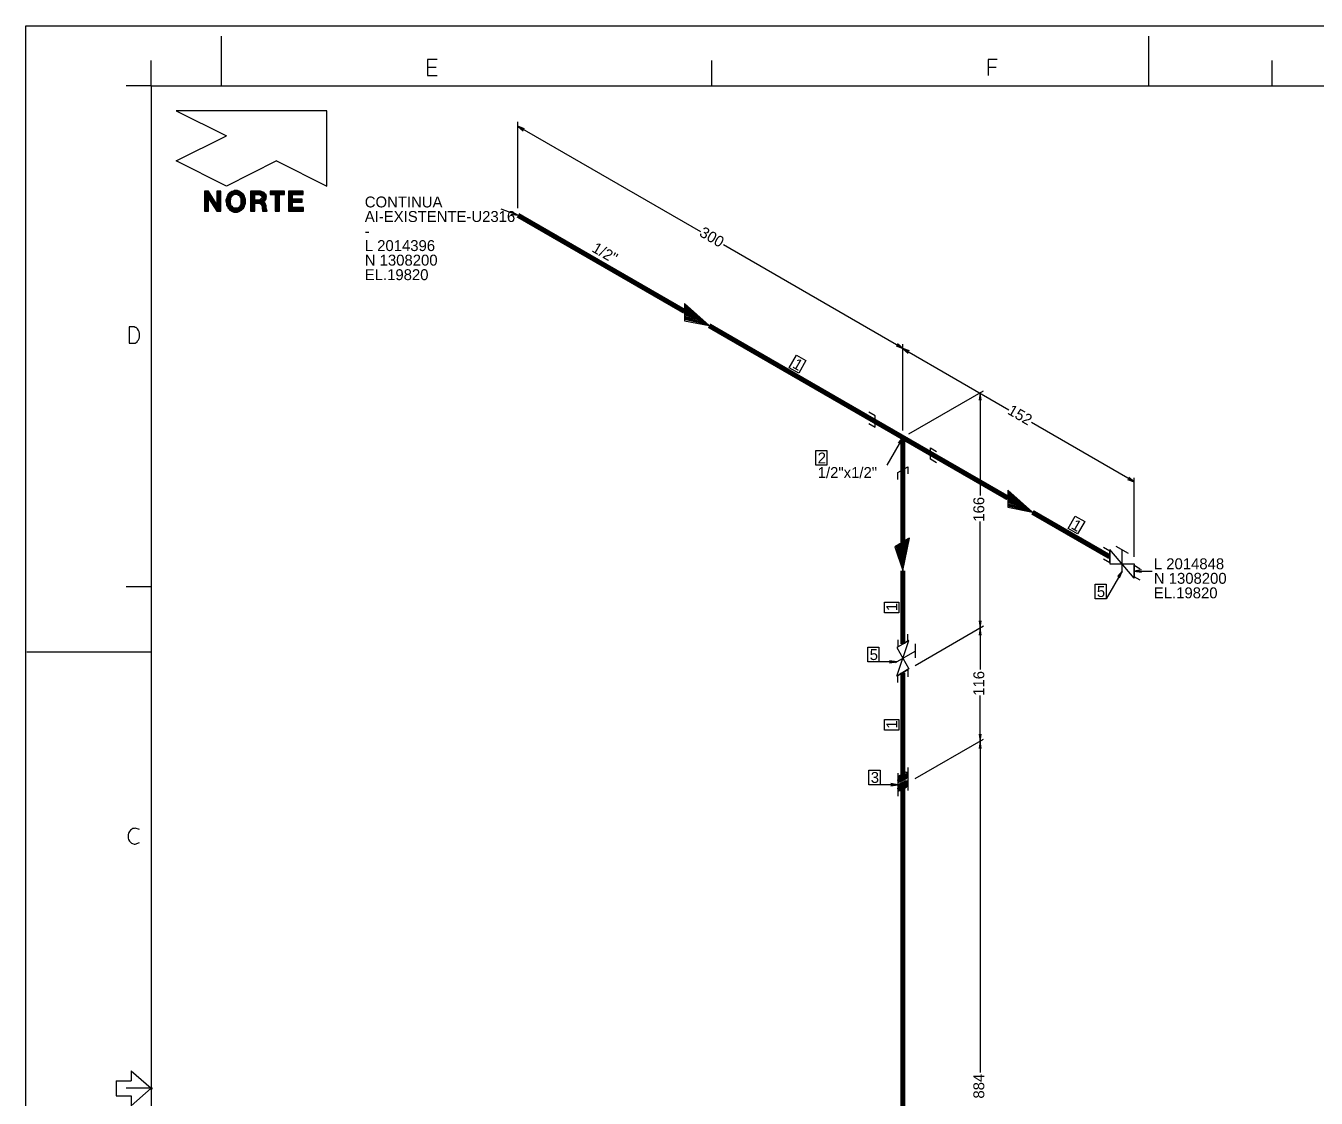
# Model space of a CAD drawing. Extents: x 0 to 607, y 0 to 422.
# Drawn here: x 0 to 257.3, y 207.9 to 421.7 of the extents above; entities that cross this region are included whole.
import ezdxf

# ---------------------------------------------------------------- set-up
doc = ezdxf.new("R2010")
doc.units = 0
doc.header["$MEASUREMENT"] = 0
doc.layers.add('GT_1', color=7, linetype='Continuous')
doc.styles.add('HTX1', font='O8116901', dxfattribs={"width": 1.02})

msp = doc.modelspace()

# ---------------------------------------------------------------- linework, layer by layer
at = {"linetype": 'Continuous'}
msp.add_lwpolyline([(0, 421.74), (597.11, 421.74), (597.11, 0), (0, 0)], close=True, dxfattribs=at)
at = {"layer": 'GT_1', "flags": 128}
for points in [[(0, 417.48), (0, 421.74), (4.26, 421.74)], [(39, 409.8), (39, 419.7)], [(223.9, 409.8), (223.9, 419.7)], [(25, 409.8), (25, 414.8)], [(82, 415), (80.1, 415), (80.1, 411.8), (82, 411.8)], [(136.8, 409.8), (136.8, 414.8)], [(193.7, 415), (191.9, 415), (191.9, 411.8)], [(248.5, 409.8), (248.5, 414.8)], [(80.1, 413.5), (81.8, 413.5)], [(191.9, 413.5), (193.5, 413.5)], [(25, 409.8), (20, 409.8)], [(25, 409.8), (25, 10)], [(25, 409.8), (583.8, 409.8)], [(60, 404.8), (30, 404.8)], [(30, 404.8), (40, 399.8)], [(60, 389.8), (60, 404.8)], [(98.122, 385.388), (98.122, 402.57)], [(99.471, 401.221), (98.122, 401.718), (99.187, 400.795)], [(98.122, 401.718), (134.545, 380.702)], [(30, 394.8), (40, 399.8)], [(40, 389.8), (30, 394.8)], [(50, 394.8), (40, 389.8)], [(50, 394.8), (60, 389.8)], [(36, 384.8), (36.4, 384.8), (36.4, 387.4), (38.1, 384.8), (38.9, 384.8), (38.9, 388.8), (38.1, 388.8), (38.1, 386.1), (36.4, 388.8), (35.6, 388.8), (35.6, 384.8), (36, 384.8)], [(35.6, 388.6), (36.5, 388.6)], [(38.1, 388.6), (38.9, 388.6)], [(40, 386.6), (40, 386.4), (40, 386), (40.2, 385.7), (40.4, 385.4), (40.6, 385.1), (40.9, 384.9), (41.2, 384.7), (41.5, 384.6), (41.9, 384.6), (42.2, 384.6), (42.5, 384.7), (42.8, 384.9), (43.1, 385.1), (43.4, 385.4), (43.6, 385.7), (43.7, 386), (43.8, 386.4), (43.8, 386.8), (43.8, 387.1), (43.7, 387.5), (43.6, 387.8), (43.4, 388.1), (43.1, 388.4), (42.8, 388.6), (42.5, 388.8), (42.2, 388.9), (41.9, 388.9), (41.6, 388.9), (41.4, 388.8), (41.1, 388.7), (40.9, 388.6), (40.7, 388.5), (40.5, 388.3), (40.3, 388.1), (40.2, 387.8), (40.1, 387.6), (40, 387.3), (39.9, 387), (39.9, 386.8), (40, 386.6)], [(40.9, 388.6), (42.9, 388.6)], [(41.3, 388.8), (42.5, 388.8)], [(45.3, 384.8), (45.7, 384.8), (45.7, 386.4), (46.3, 386.4), (46.5, 386.4), (46.7, 386.3), (46.9, 386.2), (47, 386), (47.1, 385.8), (47.1, 385.5), (47.2, 384.8), (48.1, 384.8), (47.9, 385.4), (47.9, 385.9), (47.8, 386.2), (47.7, 386.4), (47.6, 386.5), (47.5, 386.6), (47.3, 386.7), (47.5, 386.8), (47.7, 386.9), (47.8, 387.1), (47.9, 387.2), (47.9, 387.5), (48, 387.7), (47.9, 387.9), (47.9, 388.1), (47.8, 388.2), (47.6, 388.4), (47.5, 388.5), (47.3, 388.6), (47, 388.7), (46.8, 388.8), (46.6, 388.8), (44.8, 388.8), (44.8, 384.8), (45.3, 384.8)], [(44.8, 388.6), (47.3, 388.6)], [(50.2, 384.8), (50.6, 384.8), (50.6, 388.1), (51.6, 388.1), (51.6, 388.8), (48.7, 388.8), (48.7, 388.1), (49.7, 388.1), (49.7, 384.8), (50.2, 384.8)], [(48.7, 388.6), (51.6, 388.6)], [(53.9, 384.8), (55.4, 384.8), (55.4, 385.5), (53.2, 385.5), (53.2, 386.6), (55.1, 386.6), (55.1, 387.2), (53.2, 387.2), (53.2, 388.1), (55.3, 388.1), (55.3, 388.8), (52.4, 388.8), (52.4, 384.8), (53.9, 384.8)], [(52.4, 388.6), (55.3, 388.6)], [(35.6, 388.4), (36.7, 388.4)], [(35.6, 388.2), (36.8, 388.2)], [(35.6, 388), (36.9, 388)], [(35.6, 387.8), (37, 387.8)], [(35.6, 387.6), (37.2, 387.6)], [(35.6, 387.4), (36.4, 387.4)], [(35.6, 387.2), (36.4, 387.2)], [(35.6, 387), (36.4, 387)], [(35.6, 386.8), (36.4, 386.8)], [(35.6, 386.6), (36.4, 386.6)], [(35.6, 386.4), (36.4, 386.4)], [(35.6, 386.2), (36.4, 386.2)], [(35.6, 386), (36.4, 386)], [(36.5, 387.4), (37.3, 387.4)], [(36.6, 387.2), (37.4, 387.2)], [(36.7, 387), (37.5, 387)], [(36.8, 386.8), (37.7, 386.8)], [(37, 386.6), (37.8, 386.6)], [(37.1, 386.4), (37.9, 386.4)], [(37.2, 386.2), (38, 386.2)], [(37.3, 386), (38.9, 386)], [(38.1, 388.4), (38.9, 388.4)], [(38.1, 388.2), (38.9, 388.2)], [(38.1, 388), (38.9, 388)], [(38.1, 387.8), (38.9, 387.8)], [(38.1, 387.6), (38.9, 387.6)], [(38.1, 387.4), (38.9, 387.4)], [(38.1, 387.2), (38.9, 387.2)], [(38.1, 387), (38.9, 387)], [(38.1, 386.8), (38.9, 386.8)], [(38.1, 386.6), (38.9, 386.6)], [(38.1, 386.4), (38.9, 386.4)], [(38.1, 386.2), (38.9, 386.2)], [(39.9, 387), (40.8, 387)], [(39.9, 386.8), (40.8, 386.8)], [(39.9, 386.6), (40.8, 386.6)], [(40, 387.4), (40.9, 387.4)], [(40, 387.2), (40.9, 387.2)], [(40, 386.4), (40.8, 386.4)], [(40, 386.2), (40.9, 386.2)], [(40, 386), (40.9, 386)], [(40.1, 387.6), (41, 387.6)], [(40.2, 387.8), (41.1, 387.8)], [(40.3, 388), (41.3, 388)], [(40.4, 388.2), (41.7, 388.2)], [(40.6, 388.4), (43.1, 388.4)], [(40.8, 386.9), (40.8, 387), (40.9, 387.2), (40.9, 387.5), (41.1, 387.7), (41.2, 387.9), (41.3, 388), (41.5, 388.1), (41.7, 388.2), (41.9, 388.2), (42.1, 388.2), (42.2, 388.1), (42.4, 388), (42.6, 387.9), (42.7, 387.7), (42.8, 387.5), (42.9, 387.2), (42.9, 387), (42.9, 386.7), (42.9, 386.5), (42.9, 386.2), (42.8, 386), (42.7, 385.8), (42.6, 385.6), (42.4, 385.5), (42.3, 385.4), (42.1, 385.4), (41.9, 385.4), (41.7, 385.4), (41.5, 385.4), (41.3, 385.5), (41.2, 385.7), (41, 385.8), (40.9, 386), (40.9, 386.2), (40.8, 386.5), (40.8, 386.7), (40.8, 386.9)], [(42, 388.2), (43.3, 388.2)], [(42.4, 388), (43.5, 388)], [(42.6, 387.8), (43.6, 387.8)], [(42.7, 387.6), (43.7, 387.6)], [(42.8, 387.4), (43.7, 387.4)], [(42.8, 386), (43.7, 386)], [(42.9, 387.2), (43.8, 387.2)], [(42.9, 387), (43.8, 387)], [(42.9, 386.8), (43.8, 386.8)], [(42.9, 386.6), (43.8, 386.6)], [(42.9, 386.4), (43.8, 386.4)], [(42.9, 386.2), (43.8, 386.2)], [(44.8, 388.4), (47.6, 388.4)], [(44.8, 388.2), (47.8, 388.2)], [(44.8, 388), (45.7, 388)], [(44.8, 387.8), (45.7, 387.8)], [(44.8, 387.6), (45.7, 387.6)], [(44.8, 387.4), (45.7, 387.4)], [(44.8, 387.2), (45.7, 387.2)], [(44.8, 387), (47.7, 387)], [(44.8, 386.8), (47.5, 386.8)], [(44.8, 386.6), (47.5, 386.6)], [(44.8, 386.4), (47.7, 386.4)], [(44.8, 386.2), (45.7, 386.2)], [(44.8, 386), (45.7, 386)], [(46.2, 387), (45.7, 387), (45.7, 388.1), (46.6, 388.1), (47.2, 387.6), (46.6, 387), (46.2, 387)], [(46.8, 386.2), (47.8, 386.2)], [(46.9, 388), (47.9, 388)], [(47, 387.2), (47.9, 387.2)], [(47, 386), (47.8, 386)], [(47.1, 387.8), (48, 387.8)], [(47.2, 387.6), (48, 387.6)], [(47.2, 387.4), (47.9, 387.4)], [(48.7, 388.4), (51.6, 388.4)], [(48.7, 388.2), (51.6, 388.2)], [(49.7, 388), (50.6, 388)], [(49.7, 387.8), (50.6, 387.8)], [(49.7, 387.6), (50.6, 387.6)], [(49.7, 387.4), (50.6, 387.4)], [(49.7, 387.2), (50.6, 387.2)], [(49.7, 387), (50.6, 387)], [(49.7, 386.8), (50.6, 386.8)], [(49.7, 386.6), (50.6, 386.6)], [(49.7, 386.4), (50.6, 386.4)], [(49.7, 386.2), (50.6, 386.2)], [(49.7, 386), (50.6, 386)], [(52.4, 388.4), (55.3, 388.4)], [(52.4, 388.2), (55.3, 388.2)], [(52.4, 388), (53.2, 388)], [(52.4, 387.8), (53.2, 387.8)], [(52.4, 387.6), (53.2, 387.6)], [(52.4, 387.4), (53.2, 387.4)], [(52.4, 387.2), (55.1, 387.2)], [(52.4, 387), (55.1, 387)], [(52.4, 386.8), (55.1, 386.8)], [(52.4, 386.6), (55.1, 386.6)], [(52.4, 386.4), (53.2, 386.4)], [(52.4, 386.2), (53.2, 386.2)], [(52.4, 386), (53.2, 386)], [(35.6, 385.8), (36.4, 385.8)], [(35.6, 385.6), (36.4, 385.6)], [(35.6, 385.4), (36.4, 385.4)], [(35.6, 385.2), (36.4, 385.2)], [(35.6, 385), (36.4, 385)], [(35.6, 384.8), (36.4, 384.8)], [(37.5, 385.8), (38.9, 385.8)], [(37.6, 385.6), (38.9, 385.6)], [(37.7, 385.4), (38.9, 385.4)], [(37.8, 385.2), (38.9, 385.2)], [(38, 385), (38.9, 385)], [(38.1, 384.8), (38.9, 384.8)], [(40.1, 385.8), (41.1, 385.8)], [(40.2, 385.6), (41.2, 385.6)], [(40.3, 385.4), (41.6, 385.4)], [(40.5, 385.2), (43.2, 385.2)], [(40.7, 385), (43, 385)], [(41.1, 384.8), (42.7, 384.8)], [(42.2, 385.4), (43.4, 385.4)], [(42.5, 385.6), (43.5, 385.6)], [(42.7, 385.8), (43.6, 385.8)], [(44.8, 385.8), (45.7, 385.8)], [(44.8, 385.6), (45.7, 385.6)], [(44.8, 385.4), (45.7, 385.4)], [(44.8, 385.2), (45.7, 385.2)], [(44.8, 385), (45.7, 385)], [(44.8, 384.8), (45.7, 384.8)], [(47.1, 385.8), (47.9, 385.8)], [(47.1, 385.6), (47.9, 385.6)], [(47.1, 385.4), (47.9, 385.4)], [(47.1, 385.2), (48, 385.2)], [(47.2, 385), (48, 385)], [(47.2, 384.8), (48.1, 384.8)], [(49.7, 385.8), (50.6, 385.8)], [(49.7, 385.6), (50.6, 385.6)], [(49.7, 385.4), (50.6, 385.4)], [(49.7, 385.2), (50.6, 385.2)], [(49.7, 385), (50.6, 385)], [(49.7, 384.8), (50.6, 384.8)], [(52.4, 385.8), (53.2, 385.8)], [(52.4, 385.6), (53.2, 385.6)], [(52.4, 385.4), (55.4, 385.4)], [(52.4, 385.2), (55.4, 385.2)], [(52.4, 385), (55.4, 385)], [(52.4, 384.8), (55.4, 384.8)], [(98.122, 383.968), (94.785, 385.175)], [(96.702, 384.181), (98.122, 383.968), (96.915, 384.678)], [(174.873, 357.414), (139.089, 378.075)], [(131.35, 364.798), (131.35, 362.952), (136.249, 361.958), (131.35, 366.36), (131.35, 363.236), (135.752, 362.242), (131.35, 366.289), (131.35, 363.449), (135.255, 362.526), (131.35, 366.076), (131.35, 363.662), (134.758, 362.81), (131.35, 365.792), (131.35, 363.875), (134.332, 363.094), (131.35, 365.579), (131.35, 364.088), (133.906, 363.378), (131.35, 365.366), (131.35, 364.372), (133.409, 363.591), (131.35, 365.153), (131.35, 364.585), (132.983, 363.875), (131.35, 364.94), (131.35, 364.798), (136.249, 361.958)], [(21.7, 358.5), (21.8, 358.5), (22, 358.6), (22.2, 358.7), (22.3, 358.9), (22.5, 359.1), (22.6, 359.4), (22.7, 359.7), (22.7, 360.1), (22.7, 360.4), (22.6, 360.7), (22.5, 361), (22.3, 361.3), (22.2, 361.4), (22, 361.6), (21.8, 361.6), (21.6, 361.7), (20.6, 361.7), (20.6, 358.5), (21.6, 358.5), (21.7, 358.5)], [(173.524, 357.911), (174.873, 357.414), (173.808, 358.337)], [(174.873, 341.084), (174.873, 358.266)], [(174.873, 341.084), (174.873, 358.266)], [(153.644, 356.065), (155.561, 355), (154.141, 352.515), (152.224, 353.58), (153.644, 356.065)], [(176.222, 356.917), (174.873, 357.414), (175.938, 356.491)], [(174.873, 357.414), (196.031, 345.202)], [(176.08, 340.374), (190.99, 348.965)], [(190.493, 347.119), (190.28, 348.539), (190.067, 347.119)], [(190.28, 348.539), (190.28, 328.091)], [(168.128, 342.433), (169.335, 341.723), (169.335, 343.995), (168.128, 344.705)], [(221.023, 330.789), (200.504, 342.646)], [(174.873, 339.664), (171.678, 334.126)], [(174.376, 338.315), (174.873, 339.664), (173.95, 338.599)], [(181.618, 334.623), (180.411, 335.333), (180.411, 337.605), (181.618, 336.895)], [(157.549, 337.037), (159.75, 337.037), (159.75, 334.126), (157.549, 334.126), (157.549, 337.037)], [(173.879, 331.286), (173.879, 332.706), (175.867, 333.842), (175.867, 332.422)], [(219.674, 331.286), (221.023, 330.789), (219.958, 331.712)], [(221.023, 315.879), (221.023, 331.641)], [(195.818, 327.594), (195.818, 325.748), (200.717, 324.754), (195.818, 329.156), (195.818, 326.032), (200.22, 325.038), (195.818, 329.085), (195.818, 326.245), (199.723, 325.322), (195.818, 328.872), (195.818, 326.458), (199.226, 325.606), (195.818, 328.588), (195.818, 326.671), (198.8, 325.89), (195.818, 328.375), (195.818, 326.884), (198.374, 326.174), (195.818, 328.162), (195.818, 327.168), (197.877, 326.387), (195.818, 327.949), (195.818, 327.381), (197.451, 326.671), (195.818, 327.736), (195.818, 327.594), (200.717, 324.754)], [(190.28, 301.679), (190.28, 322.908)], [(209.237, 323.973), (211.154, 322.908), (209.734, 320.423), (207.817, 321.488), (209.237, 323.973)], [(174.873, 318.79), (173.311, 317.867), (174.873, 313.11), (176.222, 319.571), (173.524, 318.009), (174.873, 313.678), (176.151, 319.5), (173.666, 318.08), (174.873, 314.246), (175.938, 319.429), (173.879, 318.222), (174.873, 314.814), (175.725, 319.287), (174.092, 318.364), (174.873, 315.311), (175.583, 319.216), (174.305, 318.435), (174.873, 315.879), (175.37, 319.074), (174.447, 318.577), (174.873, 316.376), (175.157, 318.932), (174.66, 318.648), (174.873, 316.944), (174.944, 318.861), (174.873, 318.79), (174.873, 313.11)], [(214.917, 315.453), (216.124, 314.743), (216.124, 317.015), (214.917, 317.725)], [(216.124, 315.879), (216.124, 314.459), (221.023, 314.459), (221.023, 311.619), (216.124, 317.299), (216.124, 315.879)], [(217.331, 318.009), (219.816, 316.589)], [(218.609, 312.755), (218.609, 317.299)], [(222.23, 311.193), (221.023, 311.903), (221.023, 314.175), (222.23, 313.465)], [(218.609, 313.039), (215.414, 307.501)], [(218.112, 311.69), (218.609, 313.039), (217.686, 311.974)], [(222.443, 313.252), (221.023, 313.039), (222.443, 312.826)], [(221.023, 313.039), (224.573, 313.039)], [(25, 309.9), (20, 309.9)], [(213.213, 310.412), (215.414, 310.412), (215.414, 307.501), (213.213, 307.501), (213.213, 310.412)], [(171.252, 304.732), (171.252, 306.862), (174.092, 306.862), (174.092, 304.732), (171.252, 304.732)], [(177.358, 294.224), (190.99, 302.105)], [(177.358, 294.224), (190.99, 302.105)], [(190.067, 303.099), (190.28, 301.679), (190.493, 303.099)], [(190.493, 300.259), (190.28, 301.679), (190.067, 300.259)], [(190.28, 301.679), (190.28, 293.372)], [(174.873, 298.484), (173.666, 297.774), (176.08, 293.514), (173.666, 292.094), (176.08, 299.194), (174.873, 298.484)], [(173.879, 299.336), (173.879, 297.916), (175.867, 299.052), (175.867, 300.472)], [(177.358, 298.555), (177.358, 295.715)], [(0.2, 296.9), (25, 296.9)], [(167.915, 297.845), (170.116, 297.845), (170.116, 294.934), (167.915, 294.934), (167.915, 297.845)], [(173.382, 294.792), (177.358, 297.064)], [(173.666, 294.934), (170.116, 294.934)], [(172.246, 294.721), (173.666, 294.934), (172.246, 295.147)], [(173.879, 290.816), (173.879, 292.236), (175.867, 293.372), (175.867, 291.952)], [(190.28, 279.101), (190.28, 288.189)], [(171.252, 281.302), (171.252, 283.432), (174.092, 283.432), (174.092, 281.302), (171.252, 281.302)], [(190.067, 280.521), (190.28, 279.101), (190.493, 280.521)], [(177.358, 271.646), (190.99, 279.527)], [(177.358, 271.646), (190.99, 279.527)], [(190.493, 277.681), (190.28, 279.101), (190.067, 277.681)], [(190.28, 279.101), (190.28, 213.071)], [(168.128, 273.35), (170.329, 273.35), (170.329, 270.439), (168.128, 270.439), (168.128, 273.35)], [(174.234, 270.865), (173.879, 271.362), (174.234, 272.285), (175.512, 272.995), (175.867, 272.498), (175.512, 271.575), (174.234, 270.865)], [(175.867, 273.847), (175.867, 269.303)], [(173.879, 270.439), (170.329, 270.439)], [(172.459, 270.226), (173.879, 270.439), (172.459, 270.652)], [(173.879, 272.711), (173.879, 268.167)], [(173.879, 271.362), (175.867, 272.498)], [(174.234, 269.161), (173.879, 269.658), (174.234, 270.581), (175.512, 271.291), (175.867, 270.794), (175.512, 269.871), (174.234, 269.161)], [(173.879, 269.658), (175.867, 270.794)], [(173.894, 271.4), (175.197, 271.4)], [(173.971, 271.6), (175.522, 271.6)], [(173.995, 271.2), (174.837, 271.2)], [(174.047, 271.8), (175.599, 271.8)], [(174.087, 270.2), (175.639, 270.2)], [(174.124, 272), (175.675, 272)], [(174.164, 270.4), (175.715, 270.4)], [(174.201, 272.2), (175.752, 272.2)], [(174.268, 270.6), (175.792, 270.6)], [(174.441, 272.4), (175.829, 272.4)], [(174.628, 270.8), (175.863, 270.8)], [(174.801, 272.6), (175.794, 272.6)], [(174.988, 271), (175.72, 271)], [(173.92, 269.6), (175.024, 269.6)], [(173.934, 269.8), (175.384, 269.8)], [(174.011, 270), (175.562, 270)], [(174.063, 269.4), (174.664, 269.4)], [(22.7, 261.5), (21.8, 261.8), (21.6, 261.7), (21.3, 261.7), (21.1, 261.5), (20.9, 261.4), (20.7, 261.1), (20.5, 260.8), (20.4, 260.5), (20.4, 260.2), (20.4, 259.8), (20.5, 259.5), (20.7, 259.2), (20.9, 259), (21.1, 258.8), (21.3, 258.7), (21.6, 258.6), (21.8, 258.6), (22.7, 258.9)], [(18, 211.4), (18, 208.4), (21, 208.4), (21, 206.4), (25, 209.9)], [(18, 211.4), (21, 211.4)], [(21, 213.4), (21, 211.4)], [(21, 213.4), (25, 209.9)], [(25, 209.9), (20, 209.9)], [(24.9, 210), (25, 210.1), (25.2, 209.9), (25, 209.7), (24.8, 209.9), (24.9, 210)], [(25, 210), (25.1, 209.9), (25, 209.8), (24.9, 209.9), (25, 210)]]:
    msp.add_lwpolyline(points, dxfattribs=at)
at = {"layer": 'GT_1', "const_width": 1, "flags": 128}
for points in [[(98.122, 383.968), (131.35, 364.798)], [(136.249, 361.958), (169.335, 342.859)], [(169.335, 342.859), (174.873, 339.664)], [(174.873, 339.664), (180.411, 336.469)], [(174.873, 339.664), (174.873, 333.274)], [(180.411, 336.469), (195.818, 327.594)], [(174.873, 333.274), (174.873, 318.79)], [(200.717, 324.754), (216.124, 315.879)], [(174.873, 313.11), (174.873, 298.484)], [(174.873, 292.804), (174.873, 271.93)], [(174.873, 270.226), (174.873, 138.592)]]:
    msp.add_lwpolyline(points, dxfattribs=at)

# ---------------------------------------------------------------- texts
at = {"layer": 'GT_1', "style": 'HTX1', "width": 1.02}
for s, height, p in [('CONTINUA', 2.1744, (67.592, 385.53)), ('AI-EXISTENTE-U2316', 2.17437, (67.592, 382.631)), ('-', 2.174, (67.592, 379.732)), ('L 2014396', 2.1744, (67.592, 376.832)), ('N 1308200', 2.1744, (67.592, 373.933)), ('EL.19820', 2.1744, (67.592, 371.034)), ('2', 2.174, (157.904, 334.481)), ('1/2"x1/2"', 2.1744, (157.904, 331.582)), ('L 2014848', 2.1744, (224.928, 313.394)), ('N 1308200', 2.1744, (224.928, 310.495)), ('5', 2.174, (213.568, 307.856)), ('EL.19820', 2.1744, (224.928, 307.596)), ('5', 2.174, (168.27, 295.289)), ('3', 2.174, (168.483, 270.794))]:
    msp.add_text(s, height=height, dxfattribs=at).set_placement(p)
for s, height, rotation, p in [('300', 2.1744, -30, (134.126, 379.931)), ('1/2"', 2.1744, -30, (112.704, 376.827)), ('1', 2.174, -30, (152.697, 353.699)), ('152', 2.1744, -30, (195.576, 344.467)), ('166', 2.1744, 90, (191.115, 322.873)), ('1', 2.174, -30, (208.29, 321.607)), ('1', 2.174, 90, (173.772, 305.052)), ('116', 2.1744, 90, (191.115, 288.154)), ('1', 2.174, 90, (173.772, 281.622)), ('884', 2.1744, 90, (191.115, 207.853))]:
    msp.add_text(s, height=height, rotation=rotation, dxfattribs=at).set_placement(p)

doc.saveas('drawing.dxf')
